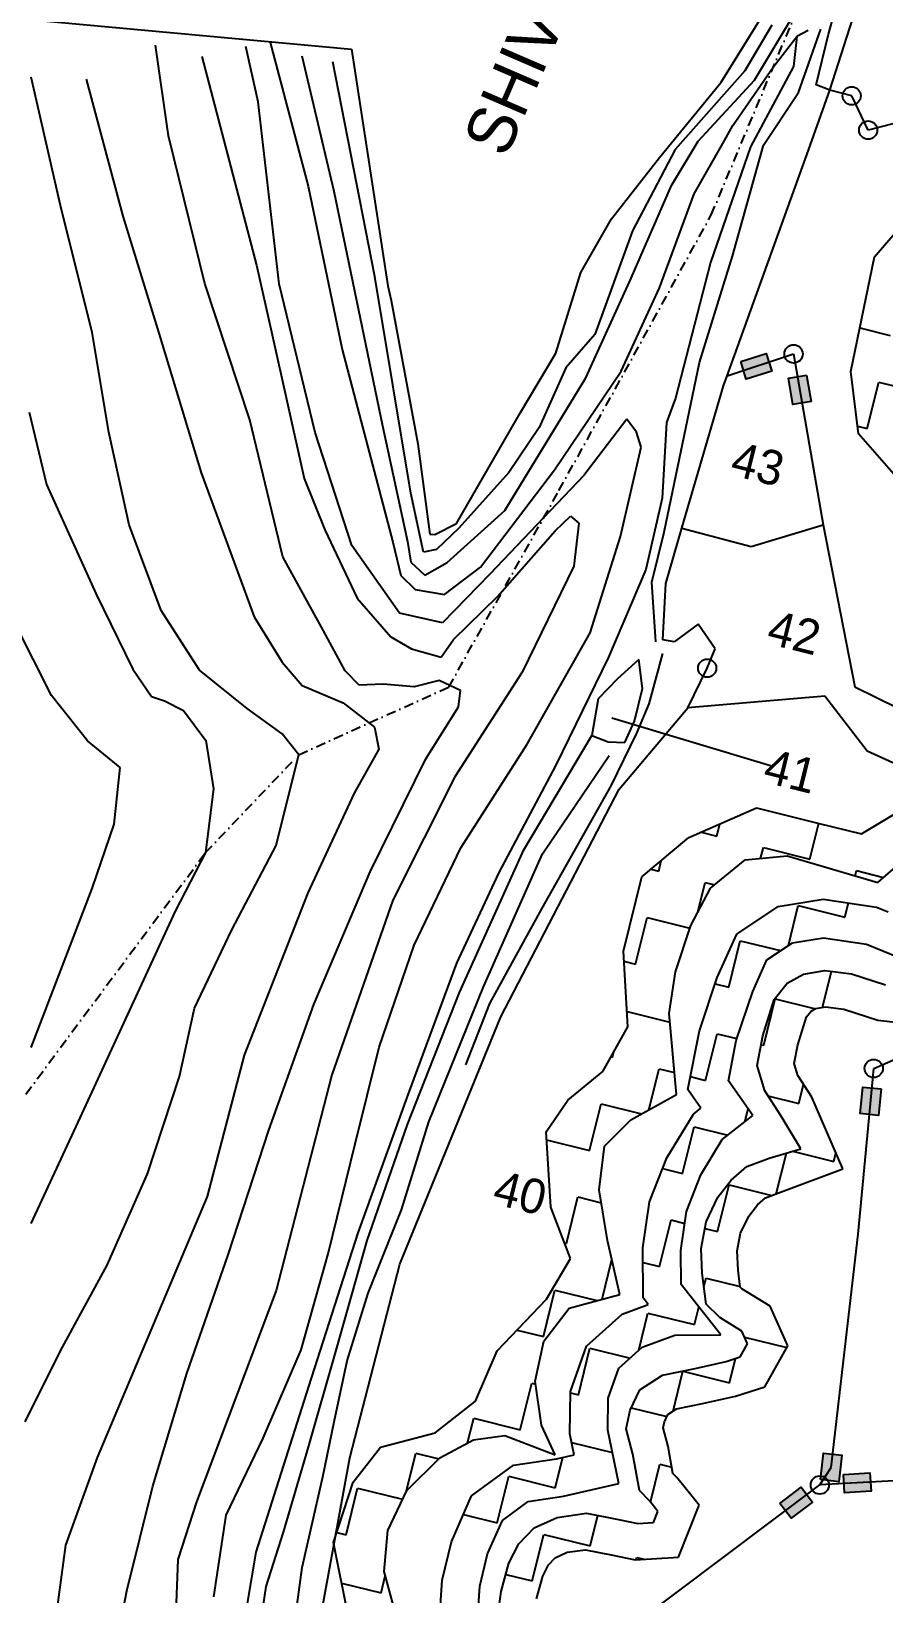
# Model space of a CAD drawing. Header units: metres. Extents: x 312545 to 317295, y 1913851 to 1916479.
# Drawn here: x 313013 to 313459, y 1915243 to 1916059 of the extents above; entities that cross this region are included whole.
import ezdxf

# ---------------------------------------------------------------- set-up
doc = ezdxf.new("R2010")
doc.units = ezdxf.units.M
doc.linetypes.add('DASHDOT', pattern=[1, 0.5, -0.25, 0, -0.25])
for name, color, linetype in [('LINE_WATER', 4, 'Continuous'), ('OFF', 1, 'Continuous'), ('POLY_HATCH', 12, 'Continuous'), ('POLY_PARCEL', 6, 'Continuous'), ('POLY_WATER', 4, 'Continuous'), ('SYM_ARROW', 1, 'Continuous'), ('TEXT_MAPOUT', 7, 'Continuous'), ('TEXT_PARCEL', 7, 'Continuous'), ('V_BOUND_STREAM_LINE', 7, 'DASHDOT')]:
    doc.layers.add(name, color=color, linetype=linetype)
doc.styles.add('TEXT_MAP', font='')
doc.styles.get('TEXT_MAP').set_extended_font_data('Kruti Dev 050')
doc.dimstyles.get("Standard").update_dxf_attribs({"dimtxt": 0.18, "dimasz": 0.18, "dimexe": 0.18, "dimexo": 0.0625, "dimgap": 0.09, "dimtad": 0, "dimtih": 1, "dimtoh": 1, "dimdec": 4, "dimzin": 0, "dimdsep": 46, "dimtxsty": 'Standard', "dimcen": 0.09, "dimadec": 0, "dimazin": 0, "dimtfac": 1, "dimtdec": 4, "dimtofl": 0, "dimtmove": 0, "dimatfit": 3, "dimfxl": 1, "dimtolj": 1, "dimtzin": 0, "dimarcsym": 0})

msp = doc.modelspace()

# ---------------------------------------------------------------- hatches: boundary and pattern name
for points in [[(313400.3, 1915881.96), (313397.4, 1915891.16), (313384.1, 1915886.96), (313387, 1915877.76)], [(313411.38, 1915864.4), (313420.88, 1915866.04), (313418.51, 1915879.78), (313409, 1915878.14)], [(313446.53, 1915494.05), (313456.13, 1915493.14), (313457.45, 1915507.02), (313447.84, 1915507.93)], [(313436.98, 1915315.67), (313427.39, 1915316.78), (313425.8, 1915302.92), (313435.38, 1915301.82)], [(313452.19, 1915296.79), (313451.65, 1915306.42), (313437.72, 1915305.64), (313438.26, 1915296.01)], [(313421.52, 1915291.18), (313415.71, 1915298.88), (313404.57, 1915290.48), (313410.38, 1915282.78)]]:
    msp.add_hatch(color=256).paths.add_polyline_path(points)

# ---------------------------------------------------------------- linework, layer by layer
for points in [[(313384.1, 1915886.96), (313397.4, 1915891.16), (313400.3, 1915881.96), (313387, 1915877.76)], [(313418.51, 1915879.78), (313420.88, 1915866.04), (313411.38, 1915864.4), (313409, 1915878.14)], [(313457.45, 1915507.02), (313456.13, 1915493.14), (313446.53, 1915494.05), (313447.84, 1915507.93)], [(313425.8, 1915302.92), (313427.39, 1915316.78), (313436.98, 1915315.67), (313435.38, 1915301.82)], [(313437.72, 1915305.64), (313451.65, 1915306.42), (313452.19, 1915296.79), (313438.26, 1915296.01)], [(313404.57, 1915290.48), (313415.71, 1915298.88), (313421.52, 1915291.18), (313410.38, 1915282.78)]]:
    msp.add_lwpolyline(points, close=True)
for centre in [(313442.08, 1916025.69), (313450.7, 1916007.78), (313411.7, 1915890.89), (313366.57, 1915726.76), (313453.61, 1915517.65), (313425.43, 1915300.12)]:
    msp.add_circle(centre, 4.77)
at = {"layer": 'LINE_WATER'}
for p, q in [((313391.31, 1916033.84), (313412.77, 1916069.49)), ((313400.27, 1916062.68), (313386.21, 1916038.71)), ((313401.09, 1916040.64), (313413.33, 1916056.72)), ((313413.33, 1916056.72), (313411.69, 1916041.01)), ((313419.37, 1916059.75), (313413.33, 1916056.72)), ((313414.33, 1916027.38), (313426.02, 1916060.56)), ((313085.02, 1916004.77), (313078.24, 1916052.2)), ((313131.86, 1916022.55), (313125.54, 1916051.52)), ((313138.05, 1916054.32), (313158.1, 1915978.53)), ((313102.49, 1916046.19), (313131.09, 1915937.32)), ((313154.65, 1916046.6), (313171.37, 1915975.83)), ((313192.79, 1915931.35), (313171, 1916043.45)), ((313380.04, 1916010.25), (313401.09, 1916040.64)), ((313411.69, 1916041.01), (313389.25, 1915998.97)), ((313028.64, 1915968.38), (313013.34, 1916035.4)), ((313041.94, 1916034.47), (313061.24, 1915962.87)), ((313386.21, 1916038.71), (313349.9, 1915997.74)), ((313361.78, 1916002), (313391.31, 1916033.84)), ((313395.96, 1915999.91), (313414.33, 1916027.38)), ((313142.91, 1915927.49), (313131.86, 1916022.55)), ((313374.67, 1916000.71), (313380.04, 1916010.25)), ((313103.97, 1915927.6), (313085.02, 1916004.77)), ((313347.93, 1915978.87), (313361.78, 1916002)), ((313359.73, 1915974.49), (313374.67, 1916000.71)), ((313389.25, 1915998.97), (313368.27, 1915938.58)), ((313379.83, 1915941.86), (313395.96, 1915999.91)), ((313349.9, 1915997.74), (313327.61, 1915955.1)), ((313158.1, 1915978.53), (313175.78, 1915893.2)), ((313171.37, 1915975.83), (313196.9, 1915853.35)), ((313326.92, 1915930.51), (313347.93, 1915978.87)), ((313341.65, 1915925.43), (313359.73, 1915974.49)), ((313045.14, 1915902.09), (313028.64, 1915968.38)), ((313061.24, 1915962.87), (313080.04, 1915901.66)), ((313327.61, 1915955.1), (313307.89, 1915901.01)), ((313362.61, 1915886.39), (313379.83, 1915941.86)), ((313131.09, 1915937.32), (313138.92, 1915902.49)), ((313368.27, 1915938.58), (313349.97, 1915867.78)), ((313127.51, 1915856.48), (313103.97, 1915927.6)), ((313161.67, 1915849.9), (313142.91, 1915927.49)), ((313211.62, 1915818.19), (313192.79, 1915931.35)), ((313303.16, 1915878.32), (313326.92, 1915930.51)), ((313321.58, 1915881.92), (313341.65, 1915925.43)), ((313053.86, 1915850.07), (313045.14, 1915902.09)), ((313080.04, 1915901.66), (313102.13, 1915828.85)), ((313138.92, 1915902.49), (313155.93, 1915825.79)), ((313307.89, 1915901.01), (313292.75, 1915883.61)), ((313175.78, 1915893.2), (313202.34, 1915792.6)), ((313344.11, 1915797.77), (313362.61, 1915886.39)), ((313260.77, 1915809.15), (313303.16, 1915878.32)), ((313292.75, 1915883.61), (313278.71, 1915852.42)), ((313286.82, 1915830.26), (313321.58, 1915881.92)), ((313012.16, 1915860.41), (313021.33, 1915822.67)), ((313349.97, 1915867.78), (313345.31, 1915855.06)), ((313144.76, 1915784.87), (313127.51, 1915856.48)), ((313196.9, 1915853.35), (313209.87, 1915792.96)), ((313278.71, 1915852.42), (313262.95, 1915828.87)), ((313324.62, 1915856.72), (313302.13, 1915827.3)), ((313329.7, 1915849.98), (313324.62, 1915856.72)), ((313345.31, 1915855.06), (313343.02, 1915815.53)), ((313064.51, 1915801.68), (313053.86, 1915850.07)), ((313180.78, 1915790.78), (313161.67, 1915849.9)), ((313332, 1915842.24), (313329.7, 1915849.98)), ((313321.28, 1915795.57), (313332, 1915842.24)), ((313102.13, 1915828.85), (313129.8, 1915753.63)), ((313262.95, 1915828.87), (313236.81, 1915799.79)), ((313248.08, 1915779.58), (313286.82, 1915830.26)), ((313302.13, 1915827.3), (313253.05, 1915775.81)), ((313021.33, 1915822.67), (313047.27, 1915765.35)), ((313155.93, 1915825.79), (313166.78, 1915798.94)), ((313218.37, 1915787.25), (313211.62, 1915818.19)), ((313343.02, 1915815.53), (313334.53, 1915778.28)), ((313230.59, 1915781.97), (313260.77, 1915809.15)), ((313287.09, 1915798.41), (313295.19, 1915806.17)), ((313295.19, 1915806.17), (313299.44, 1915802.55)), ((313081.21, 1915756.94), (313064.51, 1915801.68)), ((313166.78, 1915798.94), (313183.7, 1915763.39)), ((313236.81, 1915799.79), (313225.06, 1915788.75)), ((313257, 1915764.24), (313287.09, 1915798.41)), ((313299.44, 1915802.55), (313296.94, 1915780.04)), ((313305.39, 1915745.13), (313321.28, 1915795.57)), ((313337.64, 1915771.67), (313344.11, 1915797.77)), ((313205.8, 1915755.49), (313180.78, 1915790.78)), ((313202.34, 1915792.6), (313206.45, 1915775.14)), ((313209.87, 1915792.96), (313211.7, 1915782.15)), ((313225.06, 1915788.75), (313218.37, 1915787.25)), ((313166.05, 1915746.18), (313144.76, 1915784.87)), ((313211.7, 1915782.15), (313219.04, 1915775.38)), ((313219.04, 1915775.38), (313230.59, 1915781.97)), ((313229.33, 1915765.25), (313248.08, 1915779.58)), ((313296.94, 1915780.04), (313269.81, 1915724.57)), ((313334.53, 1915778.28), (313314.93, 1915732.53)), ((313206.45, 1915775.14), (313213.92, 1915767.81)), ((313253.05, 1915775.81), (313228.17, 1915750.36)), ((313339.75, 1915740.56), (313337.64, 1915771.67)), ((313023.88, 1915712.55), (312995.53, 1915768.41)), ((313047.27, 1915765.35), (313066.38, 1915726.18)), ((313183.7, 1915763.39), (313201.31, 1915743.09)), ((313213.92, 1915767.81), (313229.33, 1915765.25)), ((313233.91, 1915741.69), (313257, 1915764.24)), ((313101.27, 1915725.75), (313081.21, 1915756.94)), ((313228.17, 1915750.36), (313205.8, 1915755.49)), ((313129.8, 1915753.63), (313144.52, 1915729.93)), ((313177.36, 1915725.39), (313166.05, 1915746.18)), ((313201.31, 1915743.09), (313212.11, 1915736.82)), ((313227.5, 1915732.49), (313233.91, 1915741.69)), ((313272.43, 1915687.11), (313305.39, 1915745.13)), ((313144.52, 1915729.93), (313154.84, 1915717.61)), ((313212.11, 1915736.82), (313227.5, 1915732.49)), ((313314.93, 1915732.53), (313287.41, 1915676.01)), ((313343.24, 1915734.49), (313336.06, 1915708.16)), ((313066.38, 1915726.18), (313076.22, 1915711.91)), ((313126.16, 1915705.7), (313101.27, 1915725.75)), ((313184.77, 1915717.9), (313177.36, 1915725.39)), ((313269.81, 1915724.57), (313234.67, 1915670.06)), ((313154.84, 1915717.61), (313176.31, 1915708.69)), ((313197.25, 1915718.4), (313184.77, 1915717.9)), ((313213.36, 1915716.97), (313197.25, 1915718.4)), ((313226.56, 1915720.38), (313213.36, 1915716.97)), ((313237.6, 1915715.08), (313226.56, 1915720.38)), ((313236.53, 1915706.6), (313237.6, 1915715.08)), ((313042.71, 1915688.87), (313023.88, 1915712.55)), ((313076.22, 1915711.91), (313082.89, 1915709.74)), ((313082.89, 1915709.74), (313092.96, 1915704.68)), ((313092.96, 1915704.68), (313104.5, 1915688.97)), ((313144.48, 1915692.42), (313126.16, 1915705.7)), ((313176.31, 1915708.69), (313192.69, 1915695.88)), ((313219.51, 1915679.47), (313236.53, 1915706.6)), ((313336.06, 1915708.16), (313329.62, 1915692.76)), ((313059.83, 1915674.86), (313042.71, 1915688.87)), ((313104.5, 1915688.97), (313108.56, 1915663.8)), ((313153.11, 1915681.54), (313144.48, 1915692.42)), ((313192.69, 1915695.88), (313195.02, 1915684.51)), ((313270.71, 1915631.86), (313306.25, 1915691.52)), ((313329.62, 1915692.76), (313316.28, 1915665.34)), ((313149.14, 1915665.56), (313153.11, 1915681.54)), ((313195.02, 1915684.51), (313182.11, 1915661.5)), ((313237.87, 1915632.87), (313272.43, 1915687.11)), ((313280.48, 1915629.78), (313315.26, 1915681.14)), ((313056.62, 1915645.32), (313059.83, 1915674.86)), ((313190.44, 1915620.37), (313219.51, 1915679.47)), ((313287.41, 1915676.01), (313257.76, 1915620.02)), ((313141.34, 1915634.09), (313149.14, 1915665.56)), ((313234.67, 1915670.06), (313202.23, 1915605.63)), ((313316.28, 1915665.34), (313280.06, 1915601.09)), ((313108.56, 1915663.8), (313104.39, 1915630.4)), ((313182.11, 1915661.5), (313157.87, 1915609.43)), ((313045.19, 1915611.66), (313056.62, 1915645.32)), ((313118.06, 1915590), (313141.34, 1915634.09)), ((313213.45, 1915582.01), (313237.87, 1915632.87)), ((313237.16, 1915557.37), (313270.71, 1915631.86)), ((313104.39, 1915630.4), (313088.59, 1915599.87)), ((313249.65, 1915560.25), (313280.48, 1915629.78)), ((313160.91, 1915551.1), (313190.44, 1915620.37)), ((313257.76, 1915620.02), (313235.52, 1915572.69)), ((313013.27, 1915528.6), (313045.19, 1915611.66)), ((313157.87, 1915609.43), (313124.5, 1915524.66)), ((313088.59, 1915599.87), (313037.59, 1915489.67)), ((313202.23, 1915605.63), (313170.33, 1915514.33)), ((313280.06, 1915601.09), (313252.75, 1915551.64)), ((313098.64, 1915549.07), (313118.06, 1915590)), ((313195.18, 1915528.78), (313213.45, 1915582.01)), ((313235.52, 1915572.69), (313210.31, 1915504.35)), ((313221.06, 1915489.74), (313249.65, 1915560.25)), ((313137.44, 1915485.48), (313160.91, 1915551.1)), ((313209.99, 1915488.32), (313237.16, 1915557.37)), ((313252.75, 1915551.64), (313240.25, 1915519.63)), ((313090.85, 1915513.48), (313098.64, 1915549.07)), ((313182.68, 1915478.34), (313195.18, 1915528.78)), ((313124.5, 1915524.66), (313105.17, 1915450.82)), ((313074.12, 1915462.62), (313090.85, 1915513.48)), ((313170.33, 1915514.33), (313141.38, 1915401.74)), ((313210.31, 1915504.35), (313184.06, 1915431.77)), ((313037.59, 1915489.67), (313013.12, 1915436.63)), ((313116.14, 1915420.34), (313137.44, 1915485.48)), ((313188.95, 1915427.79), (313209.99, 1915488.32)), ((313206.83, 1915443.86), (313221.06, 1915489.74)), ((313168.4, 1915420.76), (313182.68, 1915478.34)), ((313053.03, 1915414.91), (313074.12, 1915462.62)), ((313105.17, 1915450.82), (313047.68, 1915314.46)), ((313189.41, 1915400.29), (313206.83, 1915443.86)), ((313184.06, 1915431.77), (313158.18, 1915351.6)), ((313172.87, 1915371.05), (313188.95, 1915427.79)), ((313094.59, 1915358.34), (313116.14, 1915420.34)), ((313154.3, 1915370.71), (313168.4, 1915420.76)), ((313028.53, 1915370.1), (313053.03, 1915414.91)), ((313141.38, 1915401.74), (313099.59, 1915291.31)), ((313178.47, 1915365.03), (313189.41, 1915400.29)), ((313010.08, 1915333.04), (313028.53, 1915370.1)), ((313134.43, 1915324.63), (313154.3, 1915370.71)), ((313157.73, 1915318.09), (313172.87, 1915371.05)), ((313171.66, 1915333.15), (313178.47, 1915365.03)), ((313076.91, 1915299.5), (313094.59, 1915358.34)), ((313158.18, 1915351.6), (313130.72, 1915265.08)), ((313165.63, 1915304.37), (313171.66, 1915333.15)), ((313115.15, 1915284.3), (313134.43, 1915324.63)), ((313047.68, 1915314.46), (313031.19, 1915268.69)), ((313145.17, 1915275.54), (313157.73, 1915318.09)), ((313063.35, 1915244.79), (313076.91, 1915299.5)), ((313154.97, 1915256.93), (313165.63, 1915304.37)), ((313099.59, 1915291.31), (313089.87, 1915261.15)), ((313108.78, 1915241.61), (313115.15, 1915284.3)), ((313136.12, 1915247.16), (313145.17, 1915275.54)), ((313031.19, 1915268.69), (313026.3, 1915232.38)), ((313130.72, 1915265.08), (313120.52, 1915205.76)), ((313089.87, 1915261.15), (313087, 1915178.27)), ((313149.48, 1915217.01), (313154.97, 1915256.93)), ((313055.56, 1915205.08), (313063.35, 1915244.79)), ((313129.95, 1915206.04), (313136.12, 1915247.16))]:
    msp.add_line(p, q, dxfattribs=at)
at = {"layer": 'OFF'}
for p, q in [((312842.4, 1916081.04), (313180.75, 1916050.03)), ((313430.69, 1916028.56), (313423.48, 1916031.4))]:
    msp.add_line(p, q, dxfattribs=at)
at = {"layer": 'POLY_HATCH'}
for p, q in [((313454.02, 1915941.67), (313467.7, 1915957.68)), ((313441.57, 1915881.69), (313454.02, 1915941.67)), ((313445.65, 1915849.15), (313441.57, 1915881.69)), ((313483.48, 1915805.81), (313445.65, 1915849.15)), ((313356.94, 1915638.3), (313392.35, 1915653.77)), ((313392.35, 1915653.77), (313424.38, 1915645.83)), ((313447.26, 1915640.16), (313467.25, 1915652.18)), ((313424.38, 1915645.83), (313447.26, 1915640.16)), ((313332.4, 1915617.7), (313356.94, 1915638.3)), ((313455.79, 1915614.86), (313477.16, 1915633.42)), ((313368.34, 1915611.79), (313386.45, 1915626.55)), ((313386.45, 1915626.55), (313408.31, 1915628.7)), ((313408.31, 1915628.7), (313455.79, 1915614.86)), ((313322.77, 1915578.86), (313332.4, 1915617.7)), ((313358.02, 1915592.34), (313368.34, 1915611.79)), ((313382, 1915587.75), (313403.63, 1915602.23)), ((313403.63, 1915602.23), (313427.15, 1915606.06)), ((313427.15, 1915606.06), (313455.08, 1915601.89)), ((313455.08, 1915601.89), (313461.06, 1915599.44)), ((313349.97, 1915568.21), (313358.02, 1915592.34)), ((313371.84, 1915565.18), (313382, 1915587.75)), ((313397.76, 1915574.42), (313411.08, 1915583.33)), ((313411.08, 1915583.33), (313427.29, 1915585.97)), ((313427.29, 1915585.97), (313449.78, 1915582.62)), ((313449.78, 1915582.62), (313466.92, 1915575.59)), ((313325.15, 1915539.46), (313322.77, 1915578.86)), ((313390.35, 1915557.94), (313397.76, 1915574.42)), ((313346.61, 1915546.35), (313349.97, 1915568.21)), ((313408.44, 1915562.2), (313416.85, 1915566.93)), ((313416.85, 1915566.93), (313427.98, 1915568.85)), ((313427.98, 1915568.85), (313442.03, 1915567.07)), ((313442.03, 1915567.07), (313459.8, 1915561.39)), ((313362.54, 1915537.39), (313371.84, 1915565.18)), ((313381.77, 1915532.31), (313390.35, 1915557.94)), ((313401.63, 1915553.66), (313408.44, 1915562.2)), ((313395.65, 1915534.7), (313401.63, 1915553.66)), ((313423.24, 1915548.95), (313428.41, 1915549.85)), ((313428.41, 1915549.85), (313437.95, 1915548.64)), ((313350.59, 1915504.1), (313346.61, 1915546.35)), ((313413.91, 1915530.08), (313418.51, 1915544.68)), ((313418.51, 1915544.68), (313420.85, 1915547.61)), ((313420.85, 1915547.61), (313423.24, 1915548.95)), ((313437.95, 1915548.64), (313455.82, 1915542.92)), ((313455.82, 1915542.92), (313482.14, 1915539.89)), ((313312.05, 1915516.03), (313325.15, 1915539.46)), ((313356.52, 1915506.59), (313362.54, 1915537.39)), ((313392.67, 1915519.26), (313395.65, 1915534.7)), ((313377.63, 1915511.14), (313381.77, 1915532.31)), ((313412, 1915520.19), (313413.91, 1915530.08)), ((313396.61, 1915505.93), (313392.67, 1915519.26)), ((313413.86, 1915513.91), (313412, 1915520.19)), ((313293.79, 1915501.15), (313312.05, 1915516.03)), ((313390.38, 1915493.17), (313377.63, 1915511.14)), ((313421.19, 1915502.72), (313413.86, 1915513.91)), ((313282.39, 1915484.58), (313293.79, 1915501.15)), ((313326.64, 1915490.78), (313350.59, 1915504.1)), ((313363.33, 1915496.98), (313356.52, 1915506.59)), ((313405.27, 1915492.71), (313396.61, 1915505.93)), ((313437.37, 1915465.32), (313421.19, 1915502.72)), ((313345.41, 1915471.02), (313359.35, 1915493.8)), ((313359.35, 1915493.8), (313363.33, 1915496.98)), ((313374.46, 1915480.47), (313390.38, 1915493.17)), ((313415.53, 1915475.68), (313405.27, 1915492.71)), ((313284.77, 1915445.18), (313282.39, 1915484.58)), ((313312.91, 1915477), (313326.64, 1915490.78)), ((313310.04, 1915454.33), (313312.91, 1915477)), ((313363.25, 1915462.15), (313374.46, 1915480.47)), ((313336.37, 1915447.99), (313345.41, 1915471.02)), ((313387.27, 1915466.51), (313398.99, 1915470.84)), ((313398.99, 1915470.84), (313415.53, 1915475.68)), ((313355.71, 1915442.93), (313363.25, 1915462.15)), ((313379.06, 1915459.37), (313387.27, 1915466.51)), ((313404.9, 1915452.98), (313437.37, 1915465.32)), ((313314.46, 1915427.79), (313310.04, 1915454.33)), ((313372.15, 1915450.43), (313379.06, 1915459.37)), ((313397.01, 1915450.06), (313404.9, 1915452.98)), ((313295.12, 1915418.36), (313284.77, 1915445.18)), ((313333.02, 1915423.89), (313336.37, 1915447.99)), ((313365.96, 1915437.49), (313372.15, 1915450.43)), ((313388.25, 1915440.52), (313392.8, 1915446.4)), ((313392.8, 1915446.4), (313397.01, 1915450.06)), ((313352.87, 1915422.54), (313355.71, 1915442.93)), ((313363.38, 1915423.64), (313365.96, 1915437.49)), ((313383.99, 1915431.61), (313388.25, 1915440.52)), ((313321, 1915399.65), (313314.46, 1915427.79)), ((313382.27, 1915422.36), (313383.99, 1915431.61)), ((313333.07, 1915397.86), (313333.02, 1915423.89)), ((313352.91, 1915404.77), (313352.87, 1915422.54)), ((313364.01, 1915410.71), (313363.38, 1915423.64)), ((313382.76, 1915412.28), (313382.27, 1915422.36)), ((313282.59, 1915397.21), (313295.12, 1915418.36)), ((313383.82, 1915403.41), (313382.76, 1915412.28)), ((313373.62, 1915378.54), (313352.91, 1915404.77)), ((313365.95, 1915394.47), (313364.01, 1915410.71)), ((313384.75, 1915402.52), (313383.82, 1915403.41)), ((313256.87, 1915370.18), (313282.59, 1915397.21)), ((313294.46, 1915392.48), (313321, 1915399.65)), ((313335.8, 1915394.4), (313333.07, 1915397.86)), ((313399.42, 1915393.42), (313384.75, 1915402.52)), ((313281.21, 1915375.14), (313294.46, 1915392.48)), ((313303.42, 1915372.59), (313322.16, 1915389.38)), ((313322.16, 1915389.38), (313335.8, 1915394.4)), ((313373.18, 1915387.57), (313365.95, 1915394.47)), ((313384.63, 1915380.47), (313373.18, 1915387.57)), ((313408.71, 1915372.8), (313399.42, 1915393.42)), ((313332.58, 1915372.06), (313349.7, 1915378.36)), ((313349.7, 1915378.36), (313373.62, 1915378.54)), ((313387.66, 1915373.76), (313384.63, 1915380.47)), ((313245.49, 1915343.89), (313256.87, 1915370.18)), ((313276.72, 1915354.25), (313281.21, 1915375.14)), ((313295.06, 1915348.9), (313303.42, 1915372.59)), ((313320.45, 1915361.19), (313332.58, 1915372.06)), ((313383.86, 1915367.03), (313387.66, 1915373.76)), ((313396.64, 1915351.42), (313408.71, 1915372.8)), ((313360.2, 1915360.97), (313376.44, 1915364.61)), ((313376.44, 1915364.61), (313383.86, 1915367.03)), ((313280, 1915331.43), (313276.72, 1915354.25)), ((313314.86, 1915345.37), (313320.45, 1915361.19)), ((313331.43, 1915349.79), (313343.15, 1915357.53)), ((313343.15, 1915357.53), (313360.2, 1915360.97)), ((313294.75, 1915326.88), (313295.06, 1915348.9)), ((313326.24, 1915339.15), (313331.43, 1915349.79)), ((313364.11, 1915342.58), (313381.42, 1915346.46)), ((313381.42, 1915346.46), (313396.64, 1915351.42)), ((313224.38, 1915327.3), (313245.49, 1915343.89)), ((313314.63, 1915328.77), (313314.86, 1915345.37)), ((313324.25, 1915329.42), (313326.24, 1915339.15)), ((313346.08, 1915336.93), (313350.46, 1915339.83)), ((313350.46, 1915339.83), (313364.11, 1915342.58)), ((313287.16, 1915315.9), (313280, 1915331.43)), ((313327.79, 1915316.19), (313324.25, 1915329.42)), ((313343.56, 1915330), (313344.18, 1915333.05)), ((313346.16, 1915320.28), (313343.56, 1915330)), ((313344.18, 1915333.05), (313346.08, 1915336.93)), ((313195.81, 1915319.83), (313224.38, 1915327.3)), ((313226.92, 1915314.33), (313244.39, 1915323.75)), ((313244.39, 1915323.75), (313260.74, 1915325.89)), ((313260.74, 1915325.89), (313287.16, 1915315.9)), ((313297.03, 1915315.85), (313294.75, 1915326.88)), ((313320.4, 1915300.91), (313314.63, 1915328.77)), ((313181.56, 1915301.53), (313195.81, 1915319.83)), ((313209.62, 1915297.3), (313226.92, 1915314.33)), ((313265.36, 1915310.49), (313287.85, 1915313.72)), ((313287.85, 1915313.72), (313297.03, 1915315.85)), ((313331.19, 1915297.21), (313327.79, 1915316.19)), ((313348.68, 1915306.17), (313346.16, 1915320.28)), ((313243.48, 1915294.44), (313265.36, 1915310.49)), ((313350.75, 1915304.03), (313348.68, 1915306.17)), ((313171.34, 1915270.11), (313181.56, 1915301.53)), ((313199.63, 1915276.4), (313209.62, 1915297.3)), ((313291.52, 1915294.19), (313320.4, 1915300.91)), ((313336.61, 1915291.61), (313331.19, 1915297.21)), ((313362.31, 1915289.51), (313350.75, 1915304.03)), ((313232.98, 1915270.48), (313243.48, 1915294.44)), ((313259.52, 1915281.59), (313273.09, 1915291.54)), ((313273.09, 1915291.54), (313291.52, 1915294.19)), ((313340.84, 1915286.3), (313336.61, 1915291.61)), ((313351.65, 1915262.46), (313362.31, 1915289.51)), ((313251.84, 1915264.06), (313259.52, 1915281.59)), ((313276.06, 1915277.66), (313288.08, 1915283.19)), ((313288.08, 1915283.19), (313303.52, 1915285.33)), ((313303.52, 1915285.33), (313320.18, 1915282.05)), ((313320.18, 1915282.05), (313330.32, 1915279.96)), ((313330.32, 1915279.96), (313338.54, 1915280.48)), ((313338.54, 1915280.48), (313340.84, 1915286.3)), ((313197.73, 1915254.87), (313199.63, 1915276.4)), ((313268.05, 1915269.42), (313276.06, 1915277.66)), ((313178.86, 1915231.87), (313171.34, 1915270.11)), ((313228, 1915250.4), (313232.98, 1915270.48)), ((313247.69, 1915247.33), (313251.84, 1915264.06)), ((313262.95, 1915259.19), (313268.05, 1915269.42)), ((313287.1, 1915262.04), (313293.41, 1915264.95)), ((313293.41, 1915264.95), (313302.98, 1915266.27)), ((313302.98, 1915266.27), (313316.47, 1915263.62)), ((313258.87, 1915244.44), (313262.95, 1915259.19)), ((313280.59, 1915252.43), (313283.57, 1915258.42)), ((313283.57, 1915258.42), (313287.1, 1915262.04)), ((313316.47, 1915263.62), (313328.99, 1915261.04)), ((313328.99, 1915261.04), (313351.65, 1915262.46)), ((313206.05, 1915224.61), (313197.73, 1915254.87)), ((313226.43, 1915226.67), (313228, 1915250.4)), ((313277.33, 1915240.64), (313280.59, 1915252.43)), ((313246.68, 1915232.04), (313247.69, 1915247.33)), ((313257.29, 1915232.91), (313258.87, 1915244.44))]:
    msp.add_line(p, q, dxfattribs=at)
at = {"layer": 'POLY_HATCH', "linetype": 'Continuous'}
for p, q in [((313446.3, 1915904.48), (313462.23, 1915900.53)), ((313450.17, 1915851.9), (313456.2, 1915876.21)), ((313456.2, 1915876.21), (313471.21, 1915872.49)), ((313445.15, 1915853.14), (313450.17, 1915851.9)), ((313363.37, 1915641.11), (313371.59, 1915639.07)), ((313371.59, 1915639.07), (313373.15, 1915645.39)), ((313420.22, 1915627.02), (313424.86, 1915645.71)), ((313394.49, 1915627.34), (313395.91, 1915633.05)), ((313395.91, 1915633.05), (313420.22, 1915627.02)), ((313341.24, 1915620.79), (313342.6, 1915626.26)), ((313337.25, 1915621.78), (313341.24, 1915620.79)), ((313443.88, 1915618.33), (313444.54, 1915620.99)), ((313444.54, 1915620.99), (313458.78, 1915617.46)), ((313361.74, 1915599.36), (313365.56, 1915614.76)), ((313365.56, 1915614.76), (313370.48, 1915613.54)), ((313409.05, 1915581.97), (313414.19, 1915602.7)), ((313414.19, 1915602.7), (313438.51, 1915596.67)), ((313438.51, 1915596.67), (313440.35, 1915604.09)), ((313329.18, 1915572.15), (313335.21, 1915596.47)), ((313335.21, 1915596.47), (313357.55, 1915590.93)), ((313377.82, 1915560.09), (313383.85, 1915584.41)), ((313383.85, 1915584.41), (313404.9, 1915579.19)), ((313323.09, 1915573.67), (313329.18, 1915572.15)), ((313426.83, 1915549.57), (313431.5, 1915568.41)), ((313370.72, 1915561.85), (313377.82, 1915560.09)), ((313396.11, 1915529.75), (313402.13, 1915554.07)), ((313402.13, 1915554.07), (313423.09, 1915548.87)), ((313324.67, 1915547.46), (313347.03, 1915541.92)), ((313365.76, 1915511.46), (313371.79, 1915535.78)), ((313371.79, 1915535.78), (313382.08, 1915533.23)), ((313317.13, 1915523.52), (313317.83, 1915526.38)), ((313394.76, 1915530.08), (313396.11, 1915529.75)), ((313316.35, 1915523.71), (313317.13, 1915523.52)), ((313336.13, 1915496.06), (313341.44, 1915517.49)), ((313341.44, 1915517.49), (313349.51, 1915515.49)), ((313357.85, 1915513.42), (313365.76, 1915511.46)), ((313414.39, 1915499.4), (313416.86, 1915509.34)), ((313398.27, 1915503.4), (313414.39, 1915499.4)), ((313305.07, 1915474.89), (313311.1, 1915499.2)), ((313311.1, 1915499.2), (313332.32, 1915493.94)), ((313386.21, 1915489.84), (313387.9, 1915496.66)), ((313353.7, 1915462.83), (313359.73, 1915487.14)), ((313359.73, 1915487.14), (313377.35, 1915482.78)), ((313282.64, 1915480.45), (313305.07, 1915474.89)), ((313402.68, 1915452.16), (313407.96, 1915473.47)), ((313411.14, 1915474.4), (313432.68, 1915469.06)), ((313432.68, 1915469.06), (313433.8, 1915473.58)), ((313343.21, 1915465.43), (313353.7, 1915462.83)), ((313371.99, 1915432.48), (313378.02, 1915456.8)), ((313378.02, 1915456.8), (313400.29, 1915451.28)), ((313293.01, 1915426.25), (313299.04, 1915450.57)), ((313299.04, 1915450.57), (313311.17, 1915447.56)), ((313341.64, 1915414.19), (313347.67, 1915438.51)), ((313347.67, 1915438.51), (313354.85, 1915436.73)), ((313365.33, 1915434.13), (313371.99, 1915432.48)), ((313291.98, 1915426.51), (313293.01, 1915426.25)), ((313311.6, 1915397.11), (313316.76, 1915417.93)), ((313333.04, 1915416.33), (313341.64, 1915414.19)), ((313364.85, 1915403.68), (313365.96, 1915408.16)), ((313365.96, 1915408.16), (313383.78, 1915403.75)), ((313280.95, 1915377.62), (313286.98, 1915401.93)), ((313286.98, 1915401.93), (313309.12, 1915396.44)), ((313330.8, 1915370.46), (313335.61, 1915389.88)), ((313335.61, 1915389.88), (313359.93, 1915383.85)), ((313359.93, 1915383.85), (313362.2, 1915393)), ((313267.19, 1915381.03), (313280.95, 1915377.62)), ((313299.24, 1915347.27), (313305.27, 1915371.59)), ((313305.27, 1915371.59), (313326.25, 1915366.39)), ((313386.03, 1915377.38), (313408.19, 1915371.88)), ((313378.22, 1915353.5), (313381.37, 1915366.22)), ((313348.73, 1915338.68), (313353.9, 1915359.53)), ((313353.9, 1915359.53), (313378.22, 1915353.5)), ((313268.89, 1915328.98), (313274.92, 1915353.3)), ((313274.92, 1915353.3), (313276.93, 1915352.8)), ((313295.05, 1915348.31), (313299.24, 1915347.27)), ((313326.86, 1915340.42), (313345.52, 1915335.8)), ((313241.38, 1915322.13), (313244.58, 1915335.01)), ((313244.58, 1915335.01), (313268.89, 1915328.98)), ((313295.69, 1915322.34), (313317.06, 1915317.04)), ((313209.19, 1915296.39), (313214.23, 1915316.73)), ((313214.23, 1915316.73), (313226.31, 1915313.73)), ((313287.18, 1915298.64), (313291.11, 1915314.48)), ((313336.95, 1915291.18), (313341.84, 1915310.9)), ((313341.84, 1915310.9), (313348.12, 1915309.34)), ((313177.85, 1915274.12), (313183.88, 1915298.44)), ((313183.88, 1915298.44), (313207.38, 1915292.61)), ((313256.83, 1915280.35), (313262.86, 1915304.67)), ((313262.86, 1915304.67), (313287.18, 1915298.64)), ((313239.22, 1915284.72), (313256.83, 1915280.35)), ((313305.47, 1915268.29), (313309.4, 1915284.17)), ((313173.03, 1915275.32), (313177.85, 1915274.12)), ((313275.12, 1915250), (313281.15, 1915274.32)), ((313281.15, 1915274.32), (313305.47, 1915268.29)), ((313329.49, 1915261.07), (313329.78, 1915262.26)), ((313329.78, 1915262.26), (313333.56, 1915261.33)), ((313175.51, 1915248.89), (313196.14, 1915243.77)), ((313196.14, 1915243.77), (313198.34, 1915252.64)), ((313261.36, 1915253.42), (313275.12, 1915250))]:
    msp.add_line(p, q, dxfattribs=at)
at = {"layer": 'POLY_PARCEL'}
for p, q in [((313430.69, 1916028.56), (313445.68, 1916075.35)), ((313442.08, 1916025.69), (313430.69, 1916028.56)), ((313450.7, 1916007.78), (313442.08, 1916025.69)), ((313463.51, 1916011.13), (313450.7, 1916007.78)), ((313377.01, 1915879.45), (313411.7, 1915890.89)), ((313411.7, 1915890.89), (313427.12, 1915801.61)), ((313353.34, 1915799.8), (313389.6, 1915790.27)), ((313389.6, 1915790.27), (313427.12, 1915801.61)), ((313427.12, 1915801.61), (313443.7, 1915717.04)), ((313443.7, 1915717.04), (313535.16, 1915671.81)), ((313428, 1915712.11), (313356.47, 1915705.95)), ((313450.23, 1915683.31), (313428, 1915712.11)), ((313501.99, 1915659.84), (313450.23, 1915683.31)), ((313453.61, 1915517.65), (313476.72, 1915527.73)), ((313445.4, 1915431.13), (313453.61, 1915517.65)), ((313431.39, 1915309.3), (313445.4, 1915431.13)), ((313425.43, 1915300.12), (313431.39, 1915309.3)), ((313567.98, 1915308.13), (313425.43, 1915300.12)), ((313307.92, 1915212.03), (313425.43, 1915300.12))]:
    msp.add_line(p, q, dxfattribs=at)
at = {"layer": 'POLY_WATER'}
for p, q in [((313430.05, 1916057.88), (313438.69, 1916089.04)), ((313373.91, 1916032.75), (313394.95, 1916066.7)), ((313423.48, 1916031.4), (313430.05, 1916057.88)), ((313180.75, 1916050.03), (313199.7, 1915926.49)), ((313341.64, 1915993.49), (313373.91, 1916032.75)), ((313419.49, 1915997.35), (313430.69, 1916028.56)), ((313316.56, 1915961.44), (313341.64, 1915993.49)), ((313377.01, 1915879.45), (313419.49, 1915997.35)), ((313300.6, 1915933.43), (313316.56, 1915961.44)), ((313287.43, 1915891.23), (313300.6, 1915933.43)), ((313199.7, 1915926.49), (313201.42, 1915918.86)), ((313201.42, 1915918.86), (313215.28, 1915843.84)), ((313268.93, 1915860.25), (313287.43, 1915891.23)), ((313375.1, 1915874.14), (313377.01, 1915879.45)), ((313353.34, 1915799.8), (313375.1, 1915874.14)), ((313235.64, 1915802.33), (313268.93, 1915860.25)), ((313215.28, 1915843.84), (313221.64, 1915796.8)), ((313221.64, 1915796.8), (313224.3, 1915796.59)), ((313224.3, 1915796.59), (313235.64, 1915802.33)), ((313344.92, 1915771.02), (313353.34, 1915799.8)), ((313343.35, 1915741.46), (313344.92, 1915771.02)), ((313361.91, 1915749.77), (313349.26, 1915740.54)), ((313370.81, 1915736.92), (313361.91, 1915749.77)), ((313349.26, 1915740.54), (313343.35, 1915741.46)), ((313330.84, 1915731.31), (313319.68, 1915721.14)), ((313332.84, 1915716.15), (313330.84, 1915731.31)), ((313366.57, 1915726.76), (313370.81, 1915736.92)), ((313319.68, 1915721.14), (313309.61, 1915710.7)), ((313356.47, 1915705.95), (313366.57, 1915726.76)), ((313328.61, 1915699.09), (313332.84, 1915716.15)), ((313309.61, 1915710.7), (313306.25, 1915691.52)), ((313320.58, 1915663.58), (313356.47, 1915705.95)), ((313323.55, 1915687.98), (313328.61, 1915699.09)), ((313306.25, 1915691.52), (313314.73, 1915688.32)), ((313314.73, 1915688.32), (313323.55, 1915687.98)), ((313258.8, 1915544.68), (313320.58, 1915663.58)), ((313206.01, 1915415.49), (313258.8, 1915544.68)), ((313179.76, 1915314.28), (313206.01, 1915415.49)), ((313163.8, 1915226.65), (313179.76, 1915314.28))]:
    msp.add_line(p, q, dxfattribs=at)
at = {"layer": 'V_BOUND_STREAM_LINE', "ltscale": 10}
for p, q in [((313368.7, 1915963.47), (313425.92, 1916099.82)), ((313289.11, 1915819.51), (313368.7, 1915963.47)), ((313231.47, 1915716.88), (313289.11, 1915819.51)), ((313153.11, 1915681.54), (313231.47, 1915716.88)), ((313104.39, 1915630.4), (313153.11, 1915681.54)), ((313010.45, 1915504.22), (313104.39, 1915630.4))]:
    msp.add_line(p, q, dxfattribs=at)

# ---------------------------------------------------------------- texts
at = {"layer": 'TEXT_MAPOUT'}
msp.add_text('SHIV MOUJE BANDARROHILYAS', height=25.0532, rotation=66.62958, dxfattribs=at).set_placement((313261.44, 1915992.62))
at = {"layer": 'TEXT_PARCEL', "style": 'TEXT_MAP'}
for s, p in [('43', (313377.88, 1915827.85)), ('42', (313396.92, 1915739.77)), ('41', (313395.06, 1915667.47)), ('40', (313253.69, 1915447.21))]:
    msp.add_text(s, height=18.038, rotation=346.07479, dxfattribs=at).set_placement(p)

# ---------------------------------------------------------------- leaders
at = {"layer": 'SYM_ARROW'}
msp.add_leader([(313399.69, 1915675.78), (313316.8, 1915700.71)], dimstyle='Standard', override={"dimtxt": 2.5, "dimasz": 2.5, "dimexe": 1.25, "dimexo": 0.625, "dimgap": 0.625, "dimtad": 1, "dimtih": 0, "dimtoh": 0, "dimzin": 8, "dimcen": 2.5, "dimtofl": 1}, dxfattribs=at)

doc.saveas('drawing.dxf')
